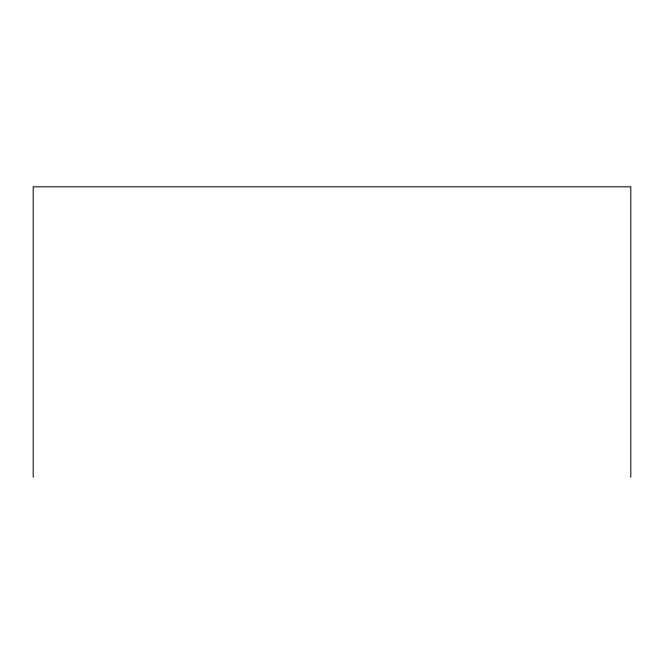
<?xml version="1.0" encoding="UTF-8"?>
<svg xmlns="http://www.w3.org/2000/svg" width="664" height="664" viewBox="0 0 664 664"><rect width="100%" height="100%" fill="white"/><g stroke="black" fill="none" stroke-linecap="round" stroke-linejoin="round"><path stroke-width="1" d="M630.8 477.192L630.8 186.808L33.2 186.808L33.2 477.192"/></g></svg>
